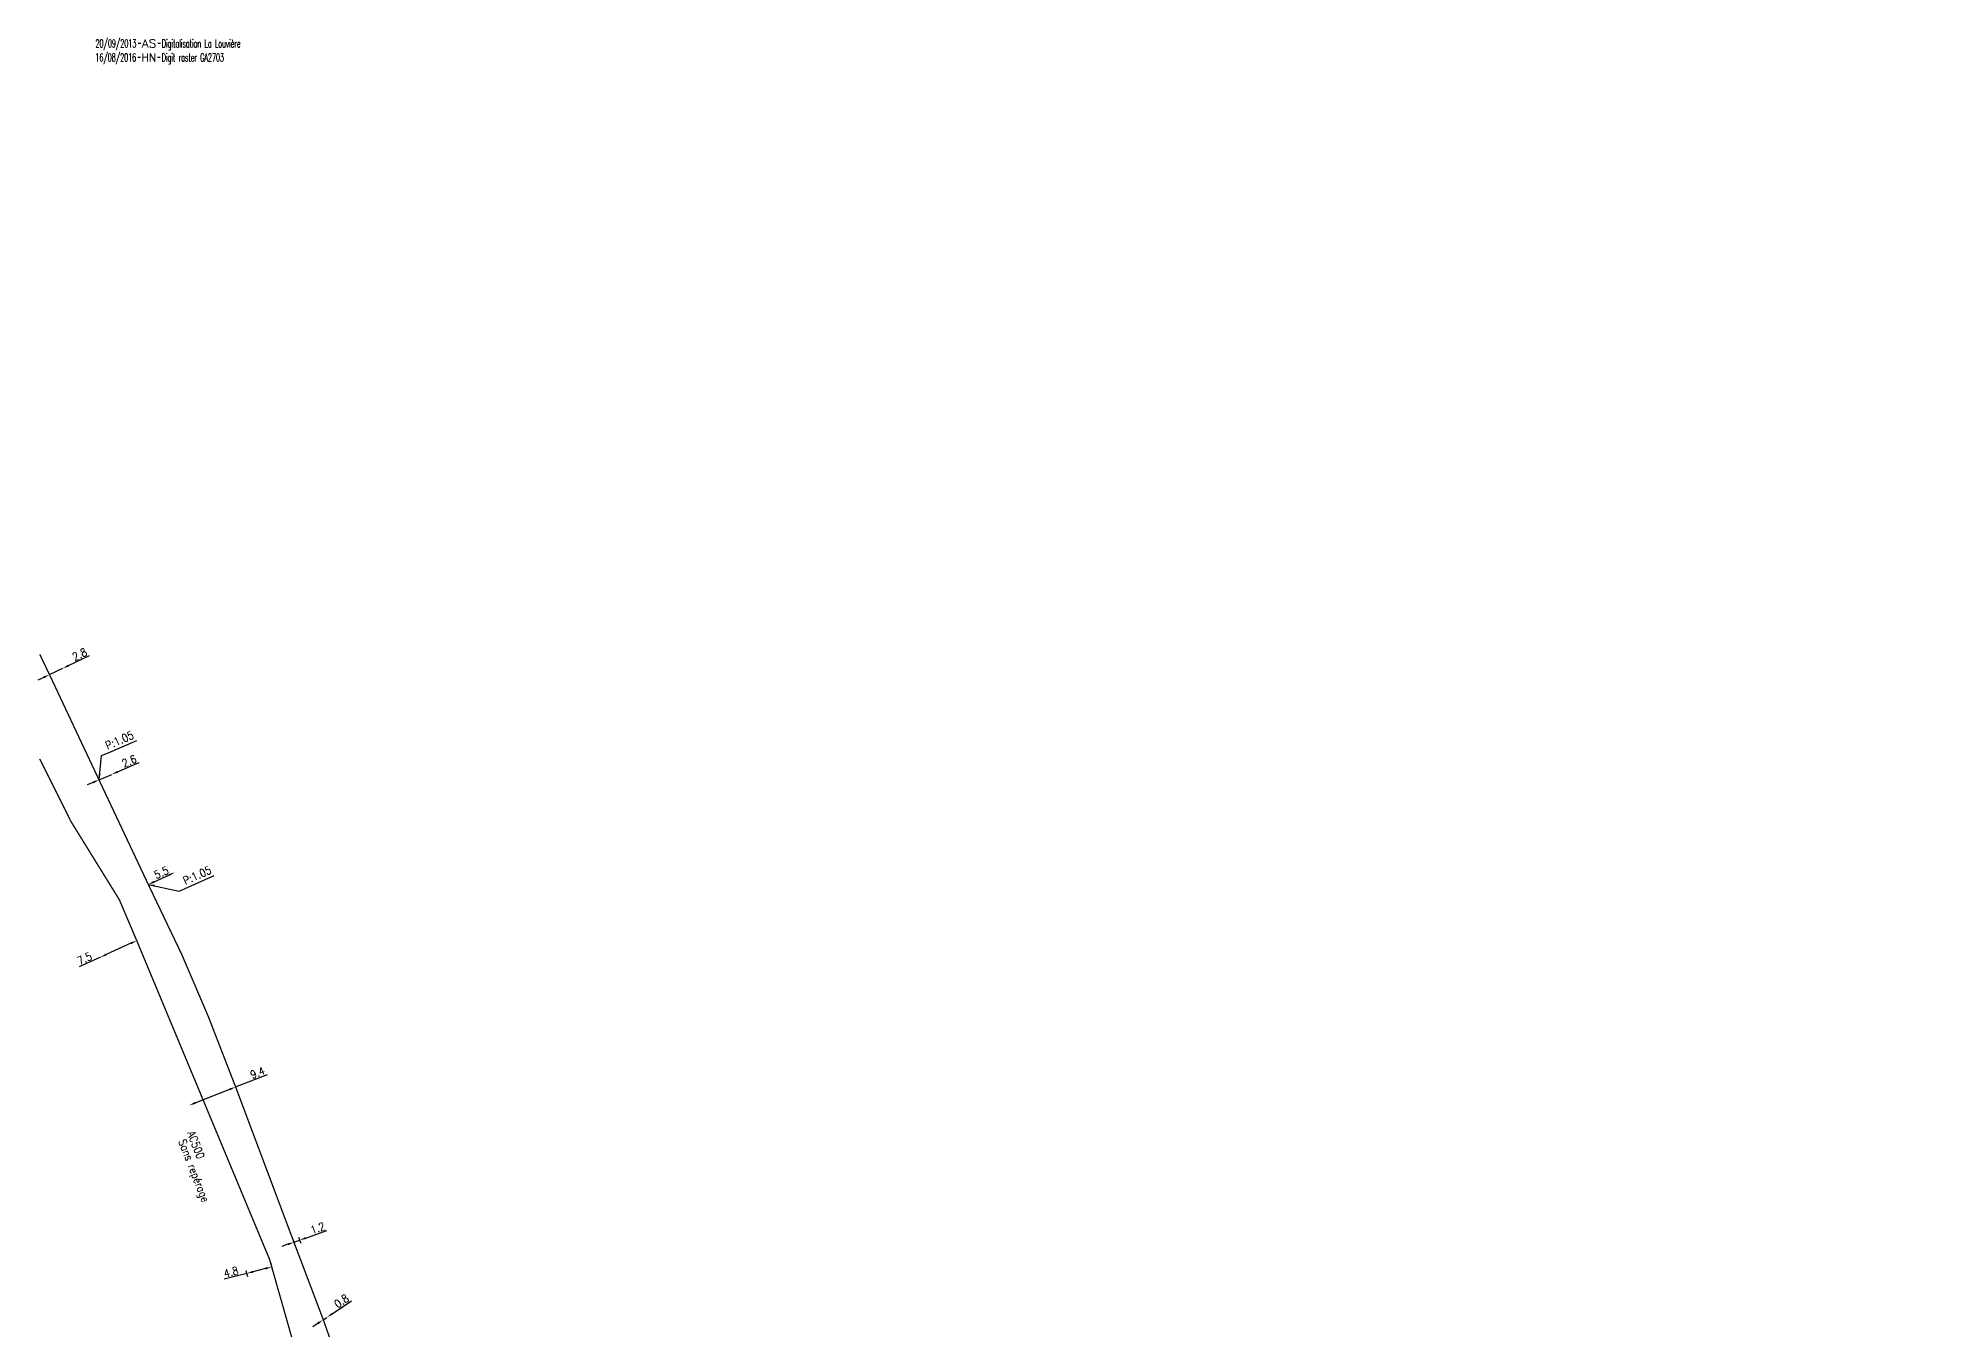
# Model space of a CAD drawing. Header units: millimetres. Extents: x 134000 to 135000, y 130000 to 130989.
# Drawn here: x 133999.7 to 134354.9, y 130747.1 to 130989.1 of the extents above; entities that cross this region are included whole.
import ezdxf
from ezdxf.enums import TextEntityAlignment as Align

# ---------------------------------------------------------------- set-up
doc = ezdxf.new("R2010")
doc.units = ezdxf.units.MM
doc.header["$PDMODE"] = 34
doc.layers.get('0').update_dxf_attribs({"linetype": 'CONTINUOUS'})
doc.layers.get('Defpoints').update_dxf_attribs({"linetype": 'CONTINUOUS'})
doc.layers.add('G_120', color=4, linetype='CONTINUOUS')
doc.layers.add('G_910', color=7, linetype='CONTINUOUS')
doc.styles.get("Standard").update_dxf_attribs({"font": 'romans.shx', "width": 0.85})
doc.linetypes.add('G_typB_AP', pattern='A,5,-0.3,["o",Standard,S=1.5,R=0,X=0,Y=-0.5],-1.65', length=6.95)
doc.dimstyles.get("Standard").update_dxf_attribs({"dimtxt": 1.5, "dimasz": 1.2, "dimexe": 0.625, "dimexo": 0.625, "dimgap": 0.25, "dimtad": 1, "dimdec": 1, "dimzin": 0, "dimdsep": 46, "dimtxsty": 'Standard', "dimcen": -0.5, "dimadec": 0, "dimazin": 0, "dimtfac": 1, "dimtdec": 1, "dimtmove": 0, "dimatfit": 3, "dimfxl": 0, "dimtolj": 1, "dimtzin": 0, "dimarcsym": 0})

# ---------------------------------------------------------------- blocks, each defined once
blk = doc.blocks.new('*D37')
at = {"layer": 'Defpoints', "color": 0, "linetype": 'Continuous', "transparency": 16777216}
for p in [(134004.31, 130870.99), (134004.31, 130870.99), (134001.83, 130869.81)]:
    blk.add_point(p, dxfattribs=at)
at = {"layer": 'G_120', "color": 0, "linetype": 'Continuous', "lineweight": -2, "transparency": 16777216}
for p, q in [((134001.83, 130869.81), (134004.31, 130870.99)), ((134005.39, 130871.5), (134009.34, 130873.38)), ((134000.74, 130869.29), (133999.66, 130868.78))]:
    blk.add_line(p, q, dxfattribs=at)
at = {"layer": 'G_120', "color": 0, "linetype": 'Continuous', "transparency": 16777216}
for points in [[(134005.31, 130871.68), (134005.48, 130871.32), (134004.31, 130870.99)], [(134000.66, 130869.47), (134000.83, 130869.11), (134001.83, 130869.81)]]:
    blk.add_solid(points, dxfattribs=at)
at = {"layer": 'G_120', "color": 0, "linetype": 'Continuous', "transparency": 16777216, "insert": (134007.48, 130873.6), "char_height": 1.5, "attachment_point": 5, "rotation": 25.4167}
blk.add_mtext('\\A1;2.8', dxfattribs=at)
blk = doc.blocks.new('*D38')
at = {"layer": 'Defpoints', "color": 0, "linetype": 'Continuous', "transparency": 16777216}
for p in [(134011.11, 130850.08), (134013.5, 130851.11), (134013.5, 130851.11)]:
    blk.add_point(p, dxfattribs=at)
at = {"layer": 'G_120', "color": 0, "linetype": 'Continuous', "lineweight": -2, "transparency": 16777216}
for p, q in [((134014.6, 130851.58), (134018.62, 130853.31)), ((134010.01, 130849.6), (134008.91, 130849.13)), ((134011.11, 130850.08), (134013.5, 130851.11))]:
    blk.add_line(p, q, dxfattribs=at)
at = {"layer": 'G_120', "color": 0, "linetype": 'Continuous', "transparency": 16777216}
for points in [[(134009.93, 130849.79), (134010.09, 130849.42), (134011.11, 130850.08)], [(134014.52, 130851.76), (134014.68, 130851.4), (134013.5, 130851.11)]]:
    blk.add_solid(points, dxfattribs=at)
at = {"layer": 'G_120', "color": 0, "linetype": 'Continuous', "transparency": 16777216, "insert": (134016.77, 130853.6), "char_height": 1.5, "attachment_point": 5, "rotation": 23.3258}
blk.add_mtext('\\A1;2.6', dxfattribs=at)
blk = doc.blocks.new('*D39')
at = {"layer": 'Defpoints', "color": 0, "linetype": 'Continuous', "transparency": 16777216}
for p in [(134025.3, 130832.74), (134025.3, 130832.74), (134020.34, 130830.49)]:
    blk.add_point(p, dxfattribs=at)
at = {"layer": 'G_120', "color": 0, "linetype": 'Continuous', "lineweight": -2, "transparency": 16777216}
blk.add_line((134021.44, 130830.98), (134024.21, 130832.25), dxfattribs=at)
at = {"layer": 'G_120', "color": 0, "linetype": 'Continuous', "transparency": 16777216}
for points in [[(134024.13, 130832.43), (134024.29, 130832.07), (134025.3, 130832.74)], [(134021.35, 130831.17), (134021.52, 130830.8), (134020.34, 130830.49)]]:
    blk.add_solid(points, dxfattribs=at)
at = {"layer": 'G_120', "color": 0, "linetype": 'Continuous', "transparency": 16777216, "insert": (134022.8, 130832.7), "char_height": 1.5, "attachment_point": 5, "rotation": 24.4678}
blk.add_mtext('\\A1;5.5', dxfattribs=at)
blk = doc.blocks.new('*D40')
at = {"layer": 'Defpoints', "color": 0, "linetype": 'Continuous', "transparency": 16777216}
for p in [(134036.72, 130792.52), (134028.02, 130789.09), (134028.02, 130789.09)]:
    blk.add_point(p, dxfattribs=at)
at = {"layer": 'G_120', "color": 0, "linetype": 'Continuous', "lineweight": -2, "transparency": 16777216}
for p, q in [((134036.72, 130792.52), (134042.7, 130794.87)), ((134029.14, 130789.53), (134035.61, 130792.08))]:
    blk.add_line(p, q, dxfattribs=at)
at = {"layer": 'G_120', "color": 0, "linetype": 'Continuous', "transparency": 16777216}
for points in [[(134029.07, 130789.72), (134029.21, 130789.34), (134028.02, 130789.09)], [(134035.53, 130792.26), (134035.68, 130791.89), (134036.72, 130792.52)]]:
    blk.add_solid(points, dxfattribs=at)
at = {"layer": 'G_120', "color": 0, "linetype": 'Continuous', "transparency": 16777216, "insert": (134040.83, 130795.2), "char_height": 1.5, "attachment_point": 5, "rotation": 21.4793}
blk.add_mtext('\\A1;9.4', dxfattribs=at)
blk = doc.blocks.new('*D41')
at = {"layer": 'Defpoints', "color": 0, "linetype": 'Continuous', "transparency": 16777216}
for p in [(134047.24, 130764.56), (134048.32, 130764.94), (134048.72, 130763.81)]:
    blk.add_point(p, dxfattribs=at)
at = {"layer": 'G_120', "color": 0, "linetype": 'Continuous', "lineweight": -2, "transparency": 16777216}
for p, q in [((134048.53, 130764.35), (134048.93, 130763.22)), ((134049.85, 130764.21), (134053.84, 130765.61)), ((134046.5, 130763.03), (134045.37, 130762.64)), ((134047.45, 130763.97), (134047.84, 130762.84)), ((134047.64, 130763.43), (134048.72, 130763.81))]:
    blk.add_line(p, q, dxfattribs=at)
at = {"layer": 'G_120', "color": 0, "linetype": 'Continuous', "transparency": 16777216}
for points in [[(134049.79, 130764.4), (134049.92, 130764.02), (134048.72, 130763.81)], [(134046.44, 130763.22), (134046.57, 130762.84), (134047.64, 130763.43)]]:
    blk.add_solid(points, dxfattribs=at)
at = {"layer": 'G_120', "color": 0, "linetype": 'Continuous', "transparency": 16777216, "insert": (134052.09, 130766.06), "char_height": 1.5, "attachment_point": 5, "rotation": 19.3614}
blk.add_mtext('\\A1;1.2', dxfattribs=at)
blk = doc.blocks.new('*D42')
at = {"layer": 'Defpoints', "color": 0, "linetype": 'Continuous', "transparency": 16777216}
for p in [(134053.15, 130748.89), (134053.82, 130749.34), (134053.82, 130749.34)]:
    blk.add_point(p, dxfattribs=at)
at = {"layer": 'G_120', "color": 0, "linetype": 'Continuous', "lineweight": -2, "transparency": 16777216}
for p, q in [((134054.81, 130750.01), (134058.44, 130752.45)), ((134052.16, 130748.22), (134051.16, 130747.55)), ((134053.15, 130748.89), (134053.82, 130749.34))]:
    blk.add_line(p, q, dxfattribs=at)
at = {"layer": 'G_120', "color": 0, "linetype": 'Continuous', "transparency": 16777216}
for points in [[(134054.7, 130750.17), (134054.92, 130749.84), (134053.82, 130749.34)], [(134052.05, 130748.39), (134052.27, 130748.06), (134053.15, 130748.89)]]:
    blk.add_solid(points, dxfattribs=at)
at = {"layer": 'G_120', "color": 0, "linetype": 'Continuous', "transparency": 16777216, "insert": (134056.57, 130752.39), "char_height": 1.5, "attachment_point": 5, "rotation": 33.899}
blk.add_mtext('\\A1;0.8', dxfattribs=at)
blk = doc.blocks.new('GIS_MODF')
at = {"color": 0, "linetype": 'Continuous', "flags": 128}
for points in [[(-2.18, -0.01), (-1.68, -0.01)], [(1.52, -0.01), (2.02, -0.01)]]:
    blk.add_lwpolyline(points, dxfattribs=at)
at = {"color": 0, "linetype": 'Continuous', "width": 0.5}
blk.add_attdef('DATE', text='', height=1.5, dxfattribs=at).set_placement((-2.5, -0.8), align=Align.RIGHT)
at = {"color": 0, "linetype": 'Continuous', "width": 1.771291}
blk.add_attdef('USER', text='', height=1.5, dxfattribs=at).set_placement((-1.51, -0.8), (1.28, -0.8), align=Align.FIT)
at = {"color": 0, "linetype": 'Continuous', "width": 0.5}
blk.add_attdef('DESC', (2.29, -0.8), '', height=1.5, dxfattribs=at)
blk = doc.blocks.new('*D143')
at = {"layer": 'Defpoints', "color": 0, "linetype": 'Continuous', "transparency": 16777216}
for p in [(134038.51, 130758.75), (134043.08, 130760.2), (134043.45, 130758.78)]:
    blk.add_point(p, dxfattribs=at)
at = {"layer": 'G_120', "color": 0, "linetype": 'Continuous', "lineweight": -2, "transparency": 16777216}
for p, q in [((134038.81, 130757.58), (134034.58, 130756.48)), ((134038.66, 130758.14), (134038.97, 130756.97)), ((134042.29, 130758.48), (134039.97, 130757.88)), ((134043.24, 130759.6), (134043.61, 130758.18))]:
    blk.add_line(p, q, dxfattribs=at)
at = {"layer": 'G_120', "color": 0, "linetype": 'Continuous', "transparency": 16777216}
for points in [[(134039.92, 130758.07), (134040.02, 130757.69), (134038.81, 130757.58)], [(134042.24, 130758.68), (134042.34, 130758.29), (134043.45, 130758.78)]]:
    blk.add_solid(points, dxfattribs=at)
at = {"layer": 'G_120', "color": 0, "linetype": 'Continuous', "transparency": 16777216, "insert": (134035.86, 130757.84), "char_height": 1.5, "attachment_point": 5, "rotation": 14.5832}
blk.add_mtext('\\A1;4.8', dxfattribs=at)
blk = doc.blocks.new('*D144')
at = {"layer": 'Defpoints', "color": 0, "linetype": 'Continuous', "transparency": 16777216}
for p in [(134018.18, 130819.95), (134018.18, 130819.95), (134011.36, 130816.84)]:
    blk.add_point(p, dxfattribs=at)
at = {"layer": 'G_120', "color": 0, "linetype": 'Continuous', "lineweight": -2, "transparency": 16777216}
for p, q in [((134017.09, 130819.45), (134012.45, 130817.34)), ((134011.36, 130816.84), (134007.38, 130815.03))]:
    blk.add_line(p, q, dxfattribs=at)
at = {"layer": 'G_120', "color": 0, "linetype": 'Continuous', "transparency": 16777216}
for points in [[(134017.01, 130819.63), (134017.17, 130819.27), (134018.18, 130819.95)], [(134012.37, 130817.52), (134012.53, 130817.16), (134011.36, 130816.84)]]:
    blk.add_solid(points, dxfattribs=at)
at = {"layer": 'G_120', "color": 0, "linetype": 'Continuous', "transparency": 16777216, "insert": (134008.41, 130816.6), "char_height": 1.5, "attachment_point": 5, "rotation": 24.4521}
blk.add_mtext('\\A1;7.5', dxfattribs=at)

msp = doc.modelspace()

# ---------------------------------------------------------------- linework, layer by layer
at = {"layer": 'G_120', "linetype": 'G_typB_AP', "ltscale": 0.5, "const_width": 0.25, "flags": 128}
for points in [[(134000, 130873.62), (134001.83, 130869.81), (134011.11, 130850.08), (134020.34, 130830.49), (134026.66, 130817.27), (134031.61, 130805.69), (134036.72, 130792.52), (134047.64, 130763.43), (134053.15, 130748.89), (134057.06, 130737.75), (134058.52, 130733.27), (134064.33, 130721.09), (134068.91, 130712.86), (134077.69, 130699.54), (134080.9, 130695.08), (134075.78, 130683.62), (134073.19, 130678.56), (134073.19, 130678.56), (134079.85, 130654.74), (134082.37, 130645.74), (134091.44, 130611.54), (134091.44, 130611.54), (134098.16, 130586.56), (134098.53, 130585.11), (134098.85, 130584.78), (134099.18, 130583.25), (134099.18, 130583.25)], [(134354.75, 130000), (134341.86, 130034.57), (134332.65, 130057.73), (134318.51, 130093.3), (134308.57, 130119.23), (134296.22, 130149.93), (134281.77, 130187.75), (134270.57, 130214.79), (134252.07, 130245.18), (134229.81, 130281.81), (134216.86, 130297.4), (134209.66, 130309.48), (134201.86, 130305.09), (134176.22, 130346.88), (134185.98, 130352.86), (134177.39, 130366.92), (134156.9, 130399.44), (134124.17, 130453.57), (134120.63, 130468.09), (134108.85, 130513.31), (134108.85, 130513.31), (134104.63, 130530.68), (134094.21, 130569.2), (134090.11, 130583.1), (134074.5, 130640.95), (134065.98, 130671.33), (134061.87, 130684.73), (134057.17, 130702.45), (134056.21, 130710.45), (134050.81, 130733.02), (134043.08, 130760.2), (134018.18, 130819.95), (134014.92, 130827.62), (134005.81, 130842.35), (134000, 130854.02)]]:
    msp.add_lwpolyline(points, dxfattribs=at)

# ---------------------------------------------------------------- block references
at = {"layer": 'G_910'}
ref = msp.add_blockref('GIS_MODF', (134020.61, 130988.16), dxfattribs=at)
ref.add_attrib('DATE', '20/09/2013', dxfattribs={"layer": '0', "color": 0, "linetype": 'Continuous', "height": 1.5, "width": 0.5}).set_placement((134018.1, 130987.36), align=Align.RIGHT)
ref.add_attrib('USER', 'AS', dxfattribs={"layer": '0', "color": 0, "linetype": 'Continuous', "height": 1.5, "width": 1.113383}).set_placement((134019.1, 130987.36), (134021.88, 130987.36), align=Align.FIT)
ref.add_attrib('DESC', 'Digitalisation La Louvière', (134022.89, 130987.36), dxfattribs={"layer": '0', "color": 0, "linetype": 'Continuous', "height": 1.5, "width": 0.5})
ref = msp.add_blockref('GIS_MODF', (134020.58, 130985.53), dxfattribs=at)
ref.add_attrib('DATE', '16/08/2016', dxfattribs={"layer": '0', "color": 0, "linetype": 'Continuous', "height": 1.5, "width": 0.5}).set_placement((134018.08, 130984.73), align=Align.RIGHT)
ref.add_attrib('USER', 'HN', dxfattribs={"layer": '0', "color": 0, "linetype": 'Continuous', "height": 1.5, "width": 0.97421}).set_placement((134019.07, 130984.73), (134021.85, 130984.73), align=Align.FIT)
ref.add_attrib('DESC', 'Digit raster GA2703', (134022.87, 130984.73), dxfattribs={"layer": '0', "color": 0, "linetype": 'Continuous', "height": 1.5, "width": 0.5})

# ---------------------------------------------------------------- texts
at = {"layer": 'G_120', "linetype": 'Continuous', "width": 0.85}
for s, rotation, p in [('Sans repérage ', 291.2485, (134025.95, 130782.36)), ('AC500', 290.9932, (134027.62, 130783.93))]:
    msp.add_text(s, height=1.5, rotation=rotation, dxfattribs=at).set_placement(p)
at = {"layer": 'G_120', "linetype": 'Continuous', "char_height": 1.5, "attachment_point": 1}
for insert, rotation in [((134012.12, 130857.11), 23.3258), ((134026.69, 130831.75), 24.1699)]:
    msp.add_mtext('P:1.05', dxfattribs=dict(at, insert=insert, rotation=rotation))

# ---------------------------------------------------------------- dimensions: what is measured, and where the dimension line sits
at = {"layer": 'G_120', "linetype": 'Continuous'}
for base, p1, p2, angle, picture, middle in [((134004.31, 130870.99), (134001.83, 130869.81), (134004.31, 130870.99), 205.4167, '*D37', (134007.91, 130872.7)), ((134013.5, 130851.11), (134011.11, 130850.08), (134013.5, 130851.11), 203.3258, '*D38', (134017.16, 130852.68)), ((134025.3038, 130832.7444), (134020.3433, 130830.4871), (134025.3038, 130832.7444), 204.4678, '*D39', (134023.2097, 130831.7915)), ((134018.18, 130819.95), (134011.36, 130816.84), (134018.18, 130819.95), 204.4521, '*D144', (134008.82, 130815.69)), ((134028.02, 130789.09), (134036.72, 130792.52), (134028.02, 130789.09), 21.4793, '*D40', (134041.19, 130794.27)), ((134048.7215, 130763.81233), (134047.23887, 130764.56272), (134048.32384, 130764.94397), 199.36142, '*D41', (134052.42499, 130765.11373)), ((134043.45, 130758.78), (134038.51, 130758.75), (134043.08, 130760.2), 194.5832, '*D143', (134036.12, 130756.88)), ((134053.82, 130749.34), (134053.15, 130748.89), (134053.82, 130749.34), 213.899, '*D42', (134057.13, 130751.56))]:
    dim = msp.add_linear_dim(base=base, p1=p1, p2=p2, angle=angle, dimstyle='Standard', dxfattribs=at)
    dim.commit()
    dim.dimension.update_dxf_attribs({"geometry": picture, "text_midpoint": middle, "dimtype": 160})

# ---------------------------------------------------------------- leaders
at = {"layer": 'G_120', "linetype": 'Continuous', "annotation_type": 0, "has_hookline": 1, "hookline_direction": 0, "text_width": 5.71}
for points, horizontal_direction in [([(134011.11, 130850.08), (134011.6, 130854.63), (134012.7, 130855.1)], (0.918268, 0.395959, 0)), ([(134020.34, 130830.49), (134026.13, 130829.21), (134027.23, 130829.71)], (0.912335, 0.409444, 0))]:
    msp.add_leader(points, dimstyle='Standard', override={"dimgap": 0.25, "dimtad": 2}, dxfattribs=dict(at, horizontal_direction=horizontal_direction))

doc.saveas('drawing.dxf')
